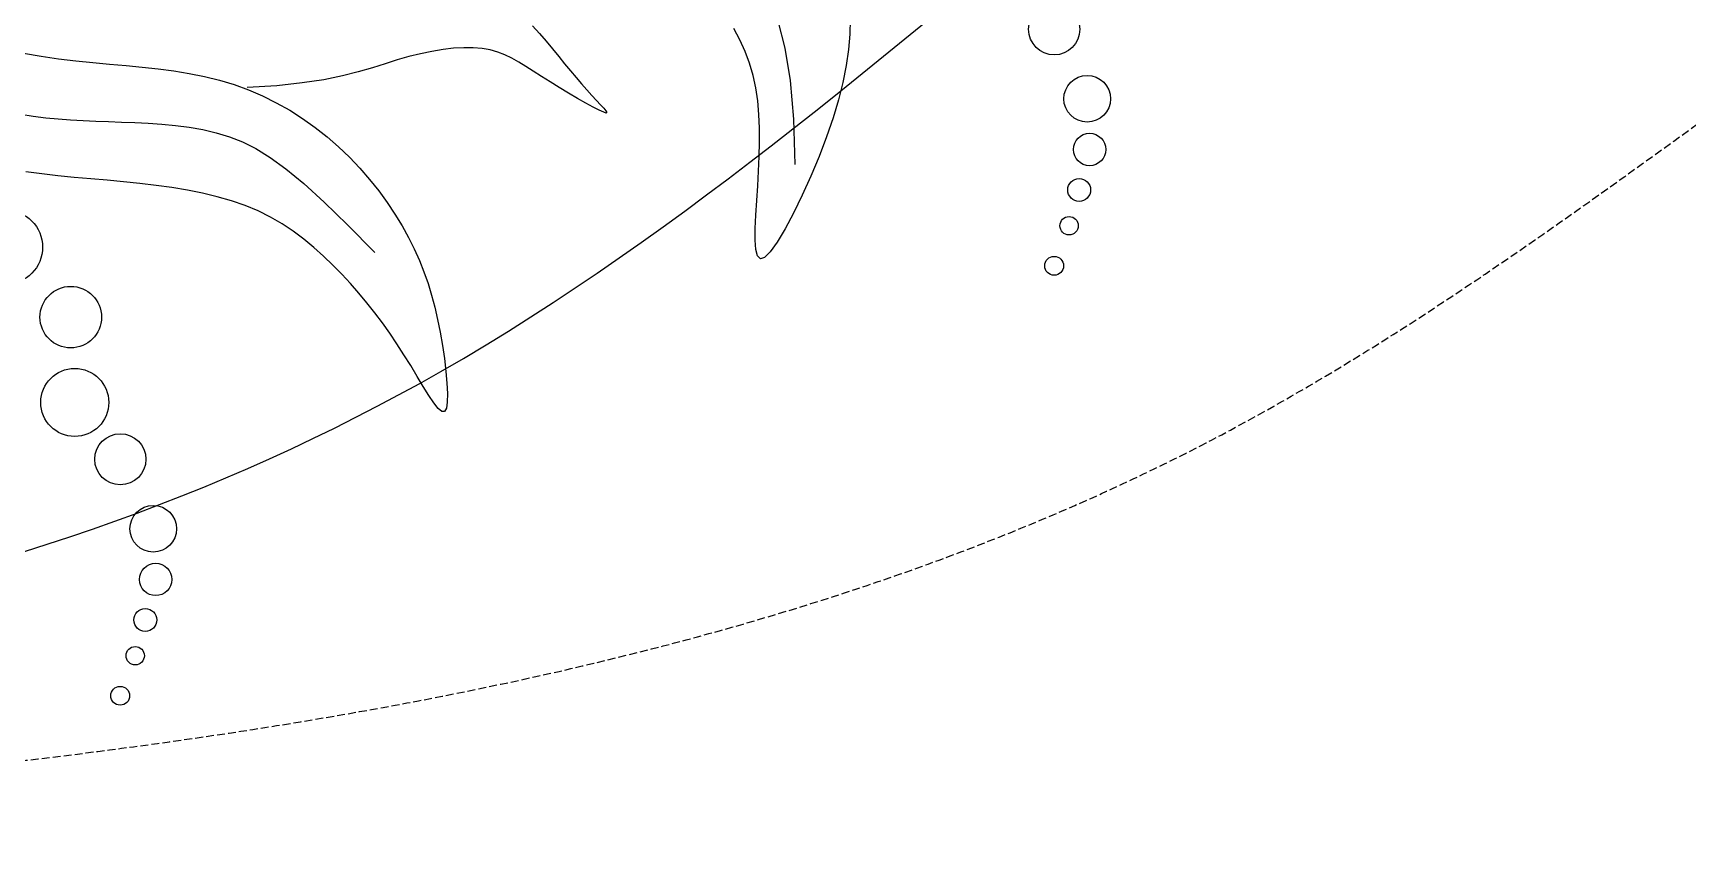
# Model space of a CAD drawing. Header units: millimetres. Extents: x -1030105 to 906887, y -616134 to 1220667.
# Drawn here: x -60315 to -57696, y 567085 to 568395 of the extents above; entities that cross this region are included whole.
import ezdxf

# ---------------------------------------------------------------- set-up
doc = ezdxf.new("R2010")
doc.units = ezdxf.units.MM
doc.header["$MEASUREMENT"] = 0
doc.linetypes.add('DASH', pattern=[0.35, 0.25, -0.1])
doc.layers.add('A-Furniture', color=143, linetype='Continuous')
doc.layers.add('A-Tree', color=98, linetype='Continuous')

# ---------------------------------------------------------------- blocks, each defined once
blk = doc.blocks.new('FUR')
at = {"layer": 'A-Furniture'}
blk.add_spline([(-8924.5, 45569), (-9840.5, 46091), (-12717.5, 46169), (-14973, 44562.5), (-20083.5, 44491.5), (-23993, 44398), (-25667, 42475.5), (-25418.5, 38977.5), (-21694.5, 37961.5), (-18510.5, 39186), (-13807.5, 38872), (-11600.5, 38312), (-7940, 38737), (-6709.9, 41431.9), (-8090, 44723), (-8924.5, 45569)], degree=3, dxfattribs=at)
at = {"layer": 'A-Furniture', "color": 8, "linetype": 'DASH', "ltscale": 50}
blk.add_spline([(-24161.5, 43901.5), (-24929, 43197), (-25535, 41016.5), (-24810, 39236.5), (-22741, 38149.5), (-21173.5, 38284.5), (-19403.5, 39162), (-17511, 40056.5), (-14856, 39790), (-13171, 38926.5), (-10565.5, 38425), (-9218.9, 38750.4), (-8091.4, 39308.9), (-7137, 40371), (-6960.5, 41929), (-8203.4, 44461.9), (-10044.5, 45803.5), (-12023, 45569), (-13737, 44462.5), (-16065.5, 43902.5), (-18178.5, 43889), (-22821, 44399), (-24161.5, 43901.5)], degree=3, dxfattribs=at)
blk = doc.blocks.new('CAY8')
at = {"color": 0, "linetype": 'ByBlock'}
for p, q in [((431.38, -139.62), (431.95, -147.97)), ((390.71, -144.11), (395.96, -159.09)), ((431.95, -147.97), (431.98, -156.71)), ((370.24, -156.64), (366.31, -150.58)), ((373.77, -162.85), (370.24, -156.64)), ((431.98, -156.71), (431.45, -165.86)), ((252.98, -159.01), (257.27, -163.01)), ((257.27, -163.01), (261.4, -167)), ((261.4, -167), (265.38, -170.97)), ((376.88, -169.26), (373.77, -162.85)), ((395.96, -159.09), (400.56, -177.05)), ((431.45, -165.86), (430.37, -175.42)), ((203.84, -176.74), (197.71, -178.32)), ((209.76, -175.52), (203.84, -176.74)), ((215.42, -174.68), (209.76, -175.52)), ((220.77, -174.23), (215.42, -174.68)), ((225.77, -174.21), (220.77, -174.23)), ((230.39, -174.63), (225.77, -174.21)), ((234.72, -175.46), (230.39, -174.63)), ((238.86, -176.67), (234.72, -175.46)), ((242.92, -178.21), (238.86, -176.67)), ((265.38, -170.97), (269.23, -174.87)), ((269.23, -174.87), (272.95, -178.68)), ((379.53, -175.93), (376.88, -169.26)), ((381.69, -182.87), (379.53, -175.93)), ((400.56, -177.05), (404.39, -198.5)), ((430.37, -175.42), (428.75, -185.44)), ((178.52, -184.88), (171.94, -187.6)), ((185, -182.41), (178.52, -184.88)), ((191.42, -180.21), (185, -182.41)), ((197.71, -178.32), (191.42, -180.21)), ((247, -180.06), (242.92, -178.21)), ((251.22, -182.16), (247, -180.06)), ((255.67, -184.5), (251.22, -182.16)), ((260.47, -187.02), (255.67, -184.5)), ((272.95, -178.68), (276.54, -182.36)), ((276.54, -182.36), (280.02, -185.89)), ((280.02, -185.89), (283.38, -189.23)), ((383.41, -190.1), (381.69, -182.87)), ((428.75, -185.44), (426.57, -195.91)), ((157.29, -193.5), (148.52, -196.55)), ((164.98, -190.49), (157.29, -193.5)), ((171.94, -187.6), (164.98, -190.49)), ((265.67, -189.67), (260.47, -187.02)), ((271.11, -192.38), (265.67, -189.67)), ((276.58, -195.04), (271.11, -192.38)), ((281.89, -197.55), (276.58, -195.04)), ((283.38, -189.23), (286.63, -192.35)), ((286.63, -192.35), (289.76, -195.22)), ((289.76, -195.22), (292.66, -197.79)), ((384.74, -197.57), (383.41, -190.1)), ((426.57, -195.91), (423.84, -206.87)), ((-31.98, -199.47), (-21.86, -200.42)), ((-21.86, -200.42), (-11.91, -201)), ((-11.91, -201), (-2.11, -201.3)), ((-2.11, -201.3), (7.53, -201.41)), ((7.53, -201.41), (17.01, -201.42)), ((17.01, -201.42), (26.35, -201.43)), ((26.35, -201.43), (35.54, -201.5)), ((35.54, -201.5), (44.59, -201.7)), ((44.59, -201.7), (53.52, -202.09)), ((53.52, -202.09), (62.32, -202.72)), ((62.32, -202.72), (70.99, -203.67)), ((70.99, -203.67), (79.56, -205)), ((79.56, -205), (88.02, -206.76)), ((112.15, -205.28), (95.5, -207.82)), ((126.3, -202.51), (112.15, -205.28)), ((138.31, -199.58), (126.3, -202.51)), ((148.52, -196.55), (138.31, -199.58)), ((286.83, -199.81), (281.89, -197.55)), ((291.18, -201.72), (286.83, -199.81)), ((294.74, -203.18), (291.18, -201.72)), ((292.66, -197.79), (295.17, -200)), ((297.31, -204.09), (294.74, -203.18)), ((295.17, -200), (297.18, -201.82)), ((297.18, -201.82), (298.53, -203.19)), ((298.73, -204.37), (297.31, -204.09)), ((298.53, -203.19), (299.1, -204.06)), ((299.1, -204.06), (298.73, -204.37)), ((385.74, -205.27), (384.74, -197.57)), ((386.46, -213.17), (385.74, -205.27)), ((404.39, -198.5), (407.29, -223.95)), ((88.02, -206.76), (96.38, -209)), ((96.38, -209), (104.61, -211.72)), ((104.61, -211.72), (112.68, -214.9)), ((386.96, -221.24), (386.46, -213.17)), ((423.84, -206.87), (420.59, -218.26)), ((112.68, -214.9), (120.59, -218.49)), ((120.59, -218.49), (128.29, -222.49)), ((128.29, -222.49), (135.77, -226.86)), ((387.3, -229.47), (386.96, -221.24)), ((420.59, -218.26), (416.93, -229.74)), ((19.28, -233.83), (26.62, -233.43)), ((26.62, -233.43), (34.1, -233.05)), ((34.1, -233.05), (41.7, -232.73)), ((41.7, -232.73), (49.38, -232.56)), ((49.38, -232.56), (57.12, -232.6)), ((57.12, -232.6), (64.89, -232.93)), ((64.89, -232.93), (72.65, -233.62)), ((135.77, -226.86), (143, -231.59)), ((143, -231.59), (149.95, -236.63)), ((387.54, -237.82), (387.3, -229.47)), ((416.93, -229.74), (413.03, -240.91)), ((-30.51, -233.97), (-23.34, -234.45)), ((-23.34, -234.45), (-16.25, -234.71)), ((-16.25, -234.71), (-9.19, -234.78)), ((-9.19, -234.78), (-2.14, -234.7)), ((-2.14, -234.7), (4.93, -234.49)), ((4.93, -234.49), (12.07, -234.19)), ((12.07, -234.19), (19.28, -233.83)), ((72.65, -233.62), (80.37, -234.74)), ((80.37, -234.74), (88.02, -236.37)), ((88.02, -236.37), (95.64, -238.6)), ((95.64, -238.6), (103.5, -241.7)), ((103.5, -241.7), (111.97, -245.94)), ((149.95, -236.63), (156.61, -241.98)), ((156.61, -241.98), (162.95, -247.58)), ((387.73, -246.21), (387.54, -237.82)), ((413.03, -240.91), (409.03, -251.36)), ((111.97, -245.94), (121.39, -251.61)), ((121.39, -251.61), (132.11, -258.99)), ((162.95, -247.58), (168.97, -253.39)), ((387.95, -254.35), (387.73, -246.21)), ((409.03, -251.36), (405.07, -260.68)), ((132.11, -258.99), (144.48, -268.37)), ((168.97, -253.39), (174.65, -259.38)), ((174.65, -259.38), (179.97, -265.49)), ((388.31, -261.87), (387.95, -254.35)), ((405.07, -260.68), (401.32, -268.47)), ((-15.74, -266.52), (-24.81, -266.11)), ((-6.55, -266.75), (-15.74, -266.52)), ((2.73, -266.85), (-6.55, -266.75)), ((12.06, -266.87), (2.73, -266.85)), ((21.4, -266.87), (12.06, -266.87)), ((30.72, -266.91), (21.4, -266.87)), ((39.97, -267.05), (30.72, -266.91)), ((49.12, -267.33), (39.97, -267.05)), ((58.15, -267.8), (49.12, -267.33)), ((67.01, -268.49), (58.15, -267.8)), ((75.67, -269.45), (67.01, -268.49)), ((84.12, -270.7), (75.67, -269.45)), ((92.3, -272.3), (84.12, -270.7)), ((144.48, -268.37), (158.85, -280.03)), ((179.97, -265.49), (184.94, -271.67)), ((388.87, -268.43), (388.31, -261.87)), ((389.74, -273.66), (388.87, -268.43)), ((401.32, -268.47), (397.91, -274.32)), ((100.2, -274.27), (92.3, -272.3)), ((107.78, -276.65), (100.2, -274.27)), ((115.01, -279.47), (107.78, -276.65)), ((121.92, -282.7), (115.01, -279.47)), ((158.85, -280.03), (175.58, -294.26)), ((184.94, -271.67), (189.53, -277.9)), ((189.53, -277.9), (193.73, -284.12)), ((390.99, -277.21), (389.74, -273.66)), ((392.72, -278.72), (390.99, -277.21)), ((395.01, -277.83), (392.72, -278.72)), ((397.91, -274.32), (395.01, -277.83)), ((128.53, -286.28), (121.92, -282.7)), ((134.87, -290.19), (128.53, -286.28)), ((193.73, -284.12), (197.54, -290.31)), ((140.96, -294.37), (134.87, -290.19)), ((146.82, -298.78), (140.96, -294.37)), ((152.48, -303.39), (146.82, -298.78)), ((197.54, -290.31), (200.99, -296.48)), ((200.99, -296.48), (204.11, -302.7)), ((157.96, -308.13), (152.48, -303.39)), ((163.29, -312.98), (157.96, -308.13)), ((204.11, -302.7), (206.95, -309)), ((168.48, -317.94), (163.29, -312.98)), ((206.95, -309), (209.53, -315.42)), ((209.53, -315.42), (211.9, -322.01)), ((173.53, -323.01), (168.48, -317.94)), ((178.45, -328.2), (173.53, -323.01)), ((211.9, -322.01), (214.1, -328.81)), ((183.24, -333.52), (178.45, -328.2)), ((187.92, -338.97), (183.24, -333.52)), ((214.1, -328.81), (216.16, -335.87)), ((216.16, -335.87), (218.1, -343.18)), ((192.48, -344.55), (187.92, -338.97)), ((196.94, -350.28), (192.48, -344.55)), ((218.1, -343.18), (219.86, -350.52)), ((201.28, -356.12), (196.94, -350.28)), ((219.86, -350.52), (221.38, -357.62)), ((205.45, -361.85), (201.28, -356.12)), ((209.36, -367.24), (205.45, -361.85)), ((221.38, -357.62), (222.56, -364.22)), ((222.56, -364.22), (223.35, -370.04)), ((212.95, -372.02), (209.36, -367.24)), ((216.14, -375.96), (212.95, -372.02)), ((223.35, -370.04), (223.67, -374.82)), ((218.86, -378.79), (216.14, -375.96)), ((221.02, -380.28), (218.86, -378.79)), ((222.56, -380.16), (221.02, -380.28)), ((223.43, -378.28), (222.56, -380.16)), ((223.67, -374.82), (223.43, -378.28))]:
    blk.add_line(p, q, dxfattribs=at)
for centre, radius in [((546.59, -135.13), 14.44), ((568.56, -172.58), 13.17), ((572.43, -200.99), 9.13), ((568.56, -224.24), 6.46), ((564.68, -244.9), 5.17), ((558.22, -268.14), 5.32), ((-32.36, -309.5), 20.86), ((7.7, -345.65), 17.38), ((14.16, -393.43), 19.2), ((42.59, -423.13), 14.44), ((64.56, -460.58), 13.17), ((68.43, -488.99), 9.13), ((64.56, -512.24), 6.46), ((60.68, -532.9), 5.17), ((54.22, -556.14), 5.32)]:
    blk.add_circle(centre, radius, dxfattribs=at)
blk = doc.blocks.new('CÂY')
at = {"layer": 'A-Tree', "color": 8, "ltscale": 10, "xscale": 2.803183510899544, "yscale": 2.803183510899544, "zscale": 2.803183510899544, "rotation": 354.9766722930542}
blk.add_blockref('CAY8', (29001.7, 59801), dxfattribs=at)
blk = doc.blocks.new('BỐ TRÍ LAY OUT')
at = {"layer": 'A-Furniture', "color": 3}
for name, p in [('CÂY', (4286.8, 4469.3)), ('FUR', (48783.7, 18654.7))]:
    blk.add_blockref(name, p, dxfattribs=at)
blk = doc.blocks.new('KIẾN TRÚC')
h = blk.add_hatch(color=9)
h.dxf.hatch_style = 1
edge = h.paths.add_edge_path(flags=16)
edge.add_line((62282, 27412), (55232.8, 27412))
edge.add_arc((32545.5, 30716.7), 22926.7, 284.53695, 351.71258, ccw=False)
edge.add_line((38300.2, 8523.9), (13217.5, 8523.9))
edge.add_arc((23753.1, 24110.8), 18813.6, 227.76772, 235.9443, ccw=False)
edge.add_arc((7788.8, 12733.4), 4187, 236.059, 322.4361, ccw=False)
edge.add_arc((13873.6, 18503.3), 12505.3, 190.83274, 227.66057, ccw=False)
edge.add_arc((25477.5, 20792.2), 24332.7, 180.68322, 190.99113, ccw=False)
edge.add_arc((3282.9, 20557.2), 2137.1, 101.0808, 181.4794, ccw=False)
edge.add_line((2872.2, 22654.5), (4986.1, 23013.1))
edge.add_arc((28039.7, 24288.4), 23088.9, 153.20143, 183.1663, ccw=False)
edge.add_arc((10232.3, 40544.6), 6483.1, 182.84011, 244.39627, ccw=False)
edge.add_arc((-6425, 39970.9), 10185.3, 1.42081, 26.70696)
edge.add_arc((10590.6, 49414.3), 9292.7, 144.71332, 211.57549, ccw=False)
edge.add_arc((-12326.2, 64090.2), 17935.6, 328.73754, 356.18995)
edge.add_arc((16735.3, 62308.6), 11181, 84.12439, 176.97619, ccw=False)
edge.add_arc((20709, 99752.5), 26473.2, 263.86537, 288.48696)
edge.add_arc((35667.4, 54479.7), 21207.1, 73.35107, 108.03024, ccw=False)
edge.add_arc((44765.5, 84516.2), 10177.4, 252.72587, 285.71301)
edge.add_arc((49659, 68416), 6655.6, 49.49954, 108.73112, ccw=False)
edge.add_arc((48035, 66009.8), 9545.5, -2.32883, 51.46764, ccw=False)
edge.add_line((57572.7, 65622), (49483.5, 65623.9))
edge.add_line((49483.5, 65623.9), (62282, 65623.9))
edge.add_line((62282, 65623.9), (62282, 27412))
h.paths.add_polyline_path([(0, 77895.5), (64428.5, 77895.5), (64428.5, -0.6), (-1.8, 0.6)])

msp = doc.modelspace()

# ---------------------------------------------------------------- block references
at = {"color": 3}
for name, p in [('KIẾN TRÚC', (-106778.5, 495876.5)), ('BỐ TRÍ LAY OUT', (-93480.293, 504642.113))]:
    msp.add_blockref(name, p, dxfattribs=at)

doc.saveas('drawing.dxf')
